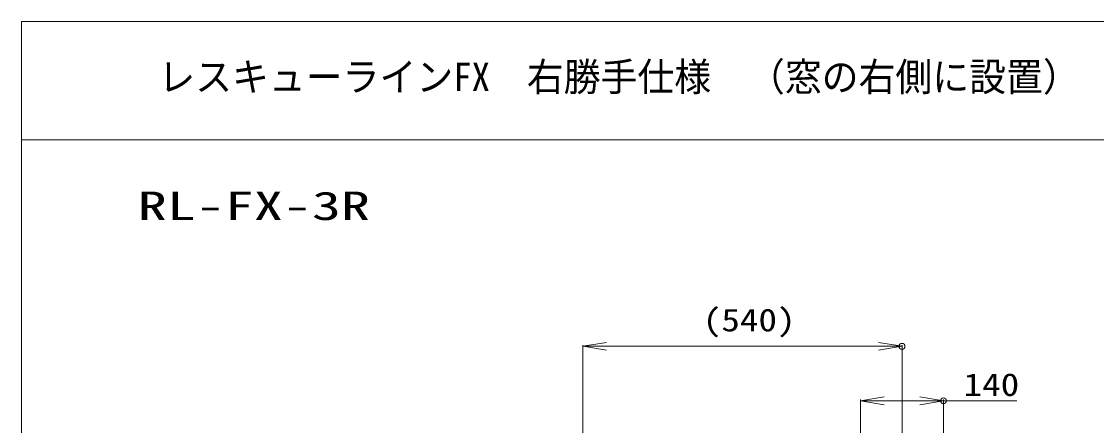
# Model space of a CAD drawing. Units: millimetres, scale not verified. Extents: x -20007 to 19993, y -13850 to 13850.
# Drawn here: x -20007 to -10918, y 10436 to 13850 of the extents above; entities that cross this region are included whole.
import ezdxf
from ezdxf.enums import TextEntityAlignment as Align

# ---------------------------------------------------------------- set-up
doc = ezdxf.new("R2010")
doc.units = ezdxf.units.MM
doc.header["$LTSCALE"] = 100
doc.header["$PDMODE"] = 32
doc.header["$PDSIZE"] = 50
for name, color, linetype, lineweight in [('0-0_zumenwaku', 6, 'Continuous', 9), ('0-1_moji', 2, 'Continuous', 9), ('0-3_0', 7, 'Continuous', 9), ('0-D_Defpoints', 7, 'Continuous', 9), ('1-5_SUNPO', 3, 'Continuous', 9)]:
    doc.layers.add(name, color=color, linetype=linetype, lineweight=lineweight)
doc.styles.add('ＭＳ ゴシック', font='')
doc.styles.get('ＭＳ ゴシック').set_extended_font_data('MS Gothic')

# ---------------------------------------------------------------- blocks, each defined once
blk = doc.blocks.new('_OPEN')
at = {"layer": '0-3_0', "color": 3}
blk.add_line((0, 0), (-100, 0), dxfattribs=at)
blk.add_lwpolyline([(-100, 16.67), (0, 0), (-100, -16.67)], dxfattribs=at)

msp = doc.modelspace()

# ---------------------------------------------------------------- linework, layer by layer
at = {"layer": '0-0_zumenwaku'}
msp.add_line((-20007.2, 12850), (12892.8, 12850), dxfattribs=at)
msp.add_lwpolyline([(-20007.2, -13850), (19992.8, -13850), (19992.8, 13850), (-20007.2, 13850)], close=True, dxfattribs=at)
at = {"layer": '0-D_Defpoints'}
for p in [(-12562.5, 11105.3), (-12212.5, 10644.9)]:
    msp.add_point(p, dxfattribs=at)
at = {"layer": '1-5_SUNPO'}
for p, q in [((-15261, 10271.7), (-15261, 11115.3)), ((-15061, 11105.3), (-12762.5, 11105.3)), ((-12562.5, 10307), (-12562.5, 11115.3)), ((-12912.5, 10186.1), (-12912.5, 10654.9)), ((-12712.5, 10644.9), (-12412.5, 10644.9)), ((-12212.5, 10186.1), (-12212.5, 10654.9)), ((-12212.5, 10644.9), (-11591.5, 10644.9))]:
    msp.add_line(p, q, dxfattribs=at)

# ---------------------------------------------------------------- block references
at = {"layer": '1-5_SUNPO', "xscale": 2, "yscale": 2, "rotation": 180}
for p in [(-15261, 11105.3), (-12912.5, 10644.9)]:
    msp.add_blockref('_OPEN', p, dxfattribs=at)
at = {"layer": '1-5_SUNPO', "xscale": 2, "yscale": 2}
for p in [(-12562.5, 11105.3), (-12212.5, 10644.9)]:
    msp.add_blockref('_OPEN', p, dxfattribs=at)

# ---------------------------------------------------------------- texts
at = {"layer": '0-1_moji', "style": 'ＭＳ ゴシック'}
for s, width, p in [('レスキューラインFX\u3000右勝手仕様\u3000（窓の右側に設置）', 0.95, (-18850.4, 13190)), ('RL-FX-3R', 1.5, (-19024.2, 12100.4))]:
    msp.add_text(s, height=240.5, dxfattribs=dict(at, width=width)).set_placement(p, align=Align.BOTTOM_LEFT)
at = {"layer": '1-5_SUNPO', "color": 7, "style": 'ＭＳ ゴシック', "width": 1.2}
for s, p in [('(540)', (-14247, 11174)), ('140', (-12042, 10627.9))]:
    msp.add_text(s, height=192.1, dxfattribs=at).set_placement(p, align=Align.BOTTOM_LEFT)

doc.saveas('drawing.dxf')
